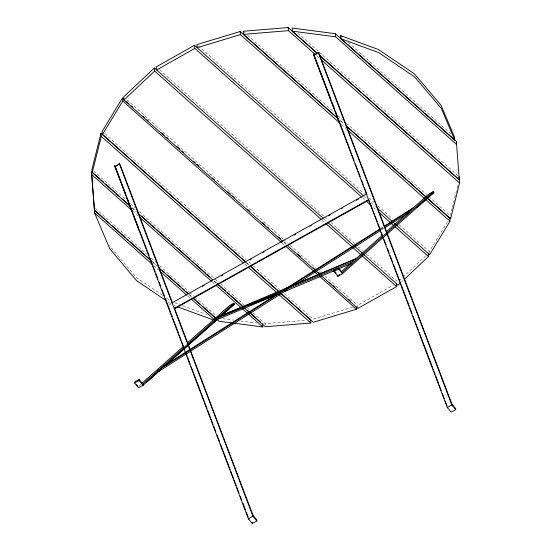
<?xml version="1.0" encoding="UTF-8"?>
<svg xmlns="http://www.w3.org/2000/svg" width="551" height="551" viewBox="0 0 551 551"><rect width="100%" height="100%" fill="white"/><g stroke="black" fill="none" stroke-linecap="round" stroke-linejoin="round"><path stroke-width="0.41" stroke-dasharray="2.75 2.07" d="M452.164 208.25L450.284 215.744L429.766 197.465M452.378 207.417L456.979 189.089M457.185 188.256L458.026 184.922M429.484 253.136L429.339 251.587L447.915 221.034M399.062 280.872L402.161 277.952M402.781 277.373L425.73 255.774M401.831 281.644L403.07 280.48M138.893 385.975L140.815 384.267M380.872 228.348L383.014 226.929M380.576 229.182L382.738 227.749M381.43 229.319L383.599 227.935M381.857 229.691L383.31 228.768M357.95 308.388L357.661 305.282L393.352 285.129M168.661 305.282L171.265 303.828M352.936 307.1L313.044 319.139L284.116 293.373M252.895 312.782L265.079 323.637L306.26 320.248M222.852 318.685L233.817 320.11M240.573 320.992L256.601 323.079M174.667 302.768L179.447 304.524M182.643 305.695L206.57 314.483M174.157 305.578L175.748 306.163M162.373 295.184L136.221 277.463L109.387 245.477M166.616 298.057L169.446 299.971M168.317 302.12L171.85 304.51M348.273 42.448L451.283 134.203M297.967 33.212L318.499 51.505M319.139 52.076L457.743 175.528M316.68 55.768L318.602 57.476M243.156 31.255L245.078 32.97M247.647 35.257L334.216 112.363M338.066 115.793L343.19 120.359M346.4 123.217L426.557 194.613M340.277 120.607L343.48 123.465M340.422 120.807L343.638 123.672M341.358 124.485L345.856 128.493M198.195 45.705L364.493 193.821M368.984 197.83L374.122 202.403M377.972 205.833L392.739 218.988M399.165 224.705L429.339 251.587M364.135 196.356L367.345 199.214M371.071 202.541L375.568 206.542M362.372 197.644L365.582 200.502M373.289 207.362L376.498 210.22M159.48 69.75L323.94 216.24M324.58 216.812L328.437 220.242M331.006 222.528L354.775 243.7M357.992 246.566L362.482 250.567M366.339 254.004L397.815 282.043M323.589 218.768L327.019 221.716M322.17 220.248L324.739 222.535M126.882 99.724L283.09 238.865M283.731 239.437L287.588 242.874M290.163 245.161L315.875 268.068M319.732 271.505L321.019 272.649M324.876 276.085L357.661 305.282M283.641 241.496L286.21 243.783M284.02 242.543L285.948 244.258M282.009 242.888L284.578 245.174M104.773 133.631L246.194 259.597M248.763 261.883L250.691 263.605M253.26 265.892L279.619 289.371M246.476 262.703L249.052 264.99M246.276 262.648L248.852 264.935M244.637 264.039L247.213 266.326M93.87 171.141L125.931 199.696M130.422 203.698L134.912 207.693M139.396 211.694L218.272 281.947M220.834 284.226L243.921 304.793M247.124 307.644L249.686 309.931M132.44 207.996L135.642 210.847M214.456 281.044L217.018 283.331M131.992 207.947L136.483 211.942M214.07 281.051L216.633 283.338M132.729 211.102L137.853 215.668M212.183 281.871L214.745 284.151M95.454 208.423L146.78 254.135M151.27 258.137L155.761 262.131M159.611 265.561L189.117 291.851M189.764 292.423L194.255 296.417M194.896 296.989L216.068 315.847M151.98 261.264L156.463 265.258M189.103 294.33L191.665 296.61M152.841 262.386L157.331 266.381M189.406 294.957L191.335 296.665M153.55 265.513L158.667 270.073M187.471 295.729L190.033 298.008M265.079 323.637L265.224 325.186"/><path stroke-width="0.83" d="M245.636 262.076L101.026 133.273L91.948 169.426L92.237 172.532L130.07 206.232M92.237 172.532L101.315 136.379L101.026 133.273M427.486 198.291L450.573 218.85L459.568 183.035L459.279 179.929L320.241 56.085M124.423 99.676L122.501 97.961L102.197 131.345L102.486 134.444L245.836 262.131M102.486 134.444L122.783 101.067L122.501 97.961M427.19 198.091L449.685 218.127L449.974 221.233L429.628 254.693L393.028 222.094M323.168 218.286L154.39 67.952L123.665 96.866L123.954 99.972L282.739 241.4M123.954 99.972L154.673 71.058L154.39 67.952M400.591 282.815L398.104 285.149L363.419 254.245M404.31 279.309L428.499 256.539L428.217 253.432M221.199 315.888L234.333 304.09M416.893 207.617L433.747 192.492M139.1 379.474L139.196 380.548L143.074 385.28L142.978 384.205L139.1 379.474L134.513 381.981L134.616 383.055L138.494 387.794L143.074 385.28L160.947 369.411M338.507 267.869L338.61 268.943L342.488 273.682L342.385 272.607L338.507 267.869L333.927 270.376L334.023 271.45L337.901 276.189L342.488 273.682L433.823 192.623L433.272 191.652L428.685 194.166L386.382 231.709M142.096 383.131L183.765 346.159M187.609 342.743L229.278 305.771L233.858 303.257L234.416 304.228L220.345 316.708M233.858 303.257L142.523 384.316L143.074 385.28M166.092 364.852L217.48 319.222M146.814 381.96L161.037 369.342M165.996 364.941L187.099 346.214M188.38 345.078L217.79 318.981M341.51 271.526L382.532 235.125M337.35 275.218L337.901 276.189L339.774 274.529M433.272 191.652L341.93 272.711L342.488 273.682M216.157 318.843L218.644 316.694L355.96 258.701L290.694 286.231L284.447 290.198L216.157 318.843L216.715 319.807L277.697 294.234M216.715 319.807L217.962 318.733M161.092 367.758L380.114 228.768M384.495 226.048L413.477 207.603M286.844 290.06L158.468 371.622L157.882 370.616L379.839 229.588M384.199 226.881L411.039 209.828M353.866 246.807L356.042 245.429M295.55 284.53L380.41 230.614M384.756 227.845L409.421 212.176M287.298 287.698L281.1 291.603L218.644 316.694M352.743 261.553L284.447 290.198L285.081 291.293L287.161 289.984M194.517 45.285L156.27 66.891L156.553 69.998L194.806 48.392L194.517 45.285L363.495 195.784M396.327 283.448L396.61 286.554L357.95 308.388L321.309 275.755M185.301 352.289L114.835 166.34L119.388 163.792L119.891 164.095L172.573 303.133M455.746 409.593L451.806 404.895L451.71 403.821L455.649 408.525L455.746 409.593L451.2 412.141L447.254 407.444L313.719 55.031L318.271 52.483L318.774 52.786L452.309 405.199L451.806 404.895L318.271 52.483M115.992 166.278L117.942 165.19M314.869 54.969L316.825 53.881M172.084 302.809L366.415 194.048L366.89 194.338M202.575 286.3L204.077 285.466M221.33 275.803L222.831 274.963M249.844 259.845L251.346 259.004M262.6 252.709L264.101 251.869M281.354 242.213L282.856 241.372M294.11 235.07L295.611 234.23M309.869 226.254L311.37 225.414M328.63 215.758L330.125 214.918M341.379 208.615L342.88 207.775M356.387 200.22L358.639 198.959M369.018 199.958L174.688 308.718L174.212 308.422L368.536 199.662L374.515 214.463M174.398 307.954L253.426 516.507L252.923 516.204L248.37 518.753L185.887 353.832M451.806 404.895L447.254 407.444L447.756 407.747M248.873 519.056L248.37 518.753L252.317 523.45L256.869 520.902L256.766 519.827L252.826 515.13L252.923 516.204L256.869 520.902M432.514 193.339L433.823 192.623M233.107 304.944L234.416 304.228M334.023 271.45L338.61 268.943M134.616 383.055L139.196 380.548M284.523 289.433L288.042 287.918M285.081 291.293L334.54 270.548M338.466 268.902L351.028 263.633M250.037 305.275L252.413 304.324M253.99 303.691L275.335 295.109M338.493 119.092L240.16 31.503L196.914 44.562L197.203 47.668L240.45 34.61L339.43 122.77M356.263 306.893L356.483 309.221L313.333 322.245L281.189 293.621M317.032 53.233L288.201 27.55L243.156 31.255L243.446 34.362L338.348 118.899M243.446 34.362L288.49 30.656L315.399 54.625M280.982 293.559L310.55 319.897L310.84 323.003L265.368 326.743L249.975 313.037M423.691 112.363L335.366 33.694L292.188 28.067L292.478 31.173L316.859 52.896M292.478 31.173L335.655 36.8L456.621 144.548L456.338 141.442L424.973 113.506M262.51 323.85L262.799 326.957L218.919 321.24L216.998 319.525M340.594 35.615L378.441 49.514L414.49 73.93L441.062 105.289L454.479 137.054L454.768 140.161L340.883 38.722L340.594 35.615L341.875 36.752M340.883 38.722L378.73 52.62L414.779 77.037L441.344 108.395L454.768 140.161M177.346 306.749L213.244 319.931M313.719 55.031L314.222 55.334M114.835 166.34L115.338 166.643M166.195 300.681L136.51 280.569L109.67 248.584L94.662 213.065L91.432 171.471L99.765 178.889M319.428 55.183L459.314 179.778L456.338 141.442M321.164 59.763L459.568 183.035M346.049 125.752L426.205 197.148M346.855 126.53L425.902 196.948M347.137 129.637L424.263 198.332M425.551 199.483L449.974 221.233M376.98 207.796L392.264 221.412M194.806 48.392L361.732 197.072M366.229 201.074L371.36 205.647M379.067 212.507L393.834 225.662M395.115 226.805L428.499 256.539M327.439 222.205L362.31 253.15M154.673 71.058L321.529 219.677M326.02 223.678L396.61 286.554M126.351 101.391L128.92 103.678M131.489 105.971L132.77 107.114M143.04 116.261L144.328 117.404M146.897 119.691L148.178 120.834M161.663 132.846L164.232 135.133M166.795 137.419L168.083 138.563M177.071 146.566L179.64 148.86M182.209 151.146L183.49 152.29M193.759 161.436L195.047 162.579M196.969 164.294L198.897 166.009M212.383 178.021L214.305 179.736M227.79 191.748L230.359 194.035M232.281 195.75L234.209 197.465M247.688 209.47L249.617 211.185M262.455 222.625L265.024 224.911M267.593 227.198L268.881 228.341M278.51 236.923L280.431 238.638M297.767 254.073L300.336 256.367M313.175 267.8L315.103 269.515M318.313 272.373L319.594 273.516M329.87 282.67L331.151 283.813M333.079 285.528L335.008 287.243M348.487 299.255L350.415 300.97M287.236 245.409L314.876 270.024M316.164 271.175L320.021 274.612M122.783 101.067L281.361 242.316M285.859 246.318L317.961 274.908M319.243 276.051L356.483 309.221M250.333 266.14L279.261 291.899M250.133 266.085L278.413 291.272M101.315 136.379L243.356 262.889M248.494 267.469L276.774 292.657M278.703 294.379L310.84 323.003M101.047 180.032L103.609 182.312M105.53 184.027L115.145 192.588M116.426 193.725L118.988 196.011M121.551 198.291L130.518 206.281M141.414 215.985L150.382 223.975M151.663 225.118L154.865 227.969M156.787 229.684L170.245 241.669M171.526 242.805L174.088 245.092M176.651 247.371L190.109 259.356M192.03 261.071L193.952 262.786M195.233 263.922L205.489 273.055M206.77 274.198L209.972 277.05M217.659 283.896L225.345 290.749M227.267 292.457L229.195 294.172M231.117 295.887L242.647 306.156M247.771 310.723L249.052 311.866M250.333 313.002L260.589 322.135M137.764 213.085L212.782 279.908M217.273 283.91L242.922 306.755M244.203 307.892L248.694 311.894M91.432 171.471L91.721 174.577L132.088 210.53M139.775 217.376L211.543 281.299M216.026 285.294L241.014 307.548M242.295 308.691L262.799 326.957M94.379 209.959L105.255 219.649M106.536 220.793L109.098 223.072M111.66 225.352L125.098 237.323M127.019 239.031L128.941 240.746M130.222 241.882L144.941 254.996M146.862 256.704L150.698 260.127M162.221 270.389L164.783 272.669M167.346 274.949L180.143 286.348M182.705 288.628L184.626 290.343M185.901 291.479L188.463 293.759M193.587 298.325L196.142 300.605M197.423 301.741L199.985 304.021M202.548 306.301L215.345 317.707M151.559 261.243L94.462 210.386L91.721 174.577M159.253 268.096L188.125 293.814M193.256 298.38L215.71 318.382M94.662 213.065L152.269 264.37M159.948 271.216L186.83 295.157M191.314 299.145L215.634 320.813M334.994 271.684L336.062 272.986M136.648 384.591L137.716 385.893M157.91 370.658L158.468 371.622M314.525 56.14L319.401 68.999M320.007 70.604L325.489 85.074M326.096 86.679L328.231 92.306M328.837 93.911L330.972 99.538M332.191 102.755L334.319 108.382M335.538 111.591L337.364 116.413M338.28 118.823L351.373 153.385M351.986 154.989L354.114 160.616M355.333 163.833L357.461 169.46M358.074 171.065L360.202 176.692M361.422 179.908L363.254 184.73M364.163 187.14L366.601 193.566M375.128 216.068L377.256 221.695M377.869 223.307L380.61 230.538M381.216 232.143L382.132 234.554M383.957 239.375L386.093 245.002M387.305 248.219L389.137 253.04M390.046 255.45L392.484 261.883M393.4 264.294L400.405 282.773M401.011 284.385L406.493 298.849M407.099 300.453L409.235 306.08M409.841 307.692L411.976 313.312M413.195 316.529L415.323 322.156M415.936 323.761L418.367 330.194M419.283 332.604L432.377 367.159M432.99 368.771L435.118 374.398M435.731 376.002L438.465 383.234M439.078 384.839L441.206 390.466M442.425 393.683L444.258 398.504M445.167 400.914L446.992 405.736M119.078 163.013L189.826 349.678M190.432 351.283L252.923 516.204M115.648 167.449L123.259 187.54M123.865 189.145L126 194.772M127.219 197.988L129.347 203.615M129.96 205.22L132.088 210.847M133.308 214.057L135.133 218.885M136.049 221.295L138.487 227.721M139.396 230.132L146.401 248.618M147.014 250.223L149.142 255.85M149.755 257.455L152.489 264.694M153.102 266.298L155.23 271.925M155.843 273.53L157.972 279.157M159.191 282.374L160.713 286.389M161.932 289.606L164.37 296.032M165.279 298.442L172.284 316.928M172.897 318.54L178.379 333.004M178.985 334.609L181.121 340.236M181.727 341.84L183.249 345.863M186.293 353.9L187.209 356.311M187.815 357.916L190.253 364.349M191.169 366.759L204.263 401.314M204.869 402.926L207.004 408.546M207.61 410.158L210.351 417.389M210.964 418.994L213.092 424.621M213.705 426.226L215.834 431.853M217.053 435.07L219.491 441.496M220.4 443.913L230.146 469.624M230.759 471.236L233.493 478.468M234.106 480.073L236.234 485.7M236.847 487.311L238.976 492.931M240.195 496.148L241.717 500.17M242.936 503.38L245.374 509.813M246.283 512.223L248.115 517.045M313.381 53.991L313.788 55.072M313.974 55.568L338.466 120.325M115.097 166.87L139.589 231.634M114.498 165.3L114.911 166.381M459.031 176.671L459.314 179.778M450.429 217.301L450.573 218.85M335.366 33.694L335.655 36.8M337.804 275.114L337.901 276.189M288.201 27.55L288.49 30.656M240.16 31.503L240.45 34.61M252.213 522.376L252.317 523.45"/></g></svg>
